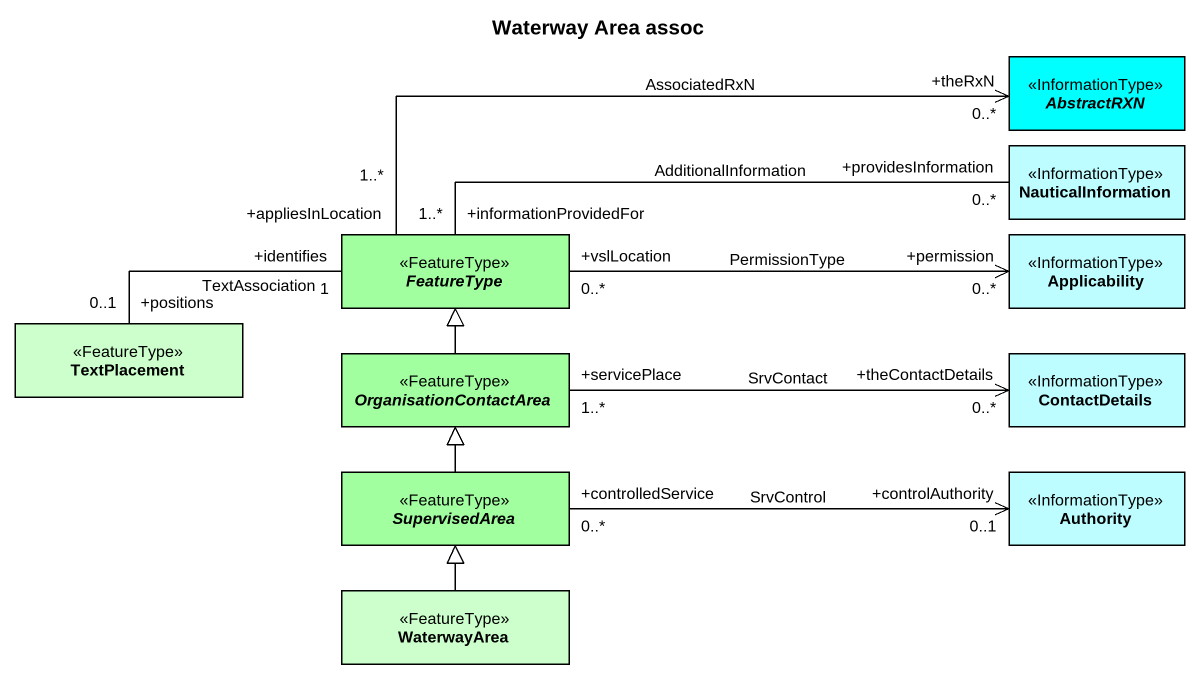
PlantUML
@startuml
title Waterway Area assoc
hide circle
hide empty members
abstract class AbstractRXN <<InformationType>> #00FFFF
class NauticalInformation <<InformationType>> #BEFDFF
abstract class FeatureType <<FeatureType>> #A1FFA0
class Applicability <<InformationType>> #BEFDFF
class TextPlacement <<FeatureType>> #CCFFCC
abstract class OrganisationContactArea <<FeatureType>> #A1FFA0
class ContactDetails <<InformationType>> #BEFDFF
abstract class SupervisedArea <<FeatureType>> #A1FFA0
class Authority <<InformationType>> #BEFDFF
class WaterwayArea <<FeatureType>> #CCFFCC
FeatureType "+appliesInLocation\n1..*" -right-> "+theRxN\n0..*" AbstractRXN : AssociatedRxN
FeatureType "+informationProvidedFor\n1..*" -right- "+providesInformation\n0..*" NauticalInformation : AdditionalInformation
FeatureType "+vslLocation\n0..*" -right-> "+permission\n0..*" Applicability : PermissionType
FeatureType "+identifies\n1" -left- "+positions\n0..1" TextPlacement : TextAssociation
OrganisationContactArea -up-|> FeatureType
OrganisationContactArea "+servicePlace\n1..*" -right-> "+theContactDetails\n0..*" ContactDetails : SrvContact
SupervisedArea -up-|> OrganisationContactArea
SupervisedArea "+controlledService\n0..*" -right-> "+controlAuthority\n0..1" Authority : SrvControl
WaterwayArea -up-|> SupervisedArea
@enduml
